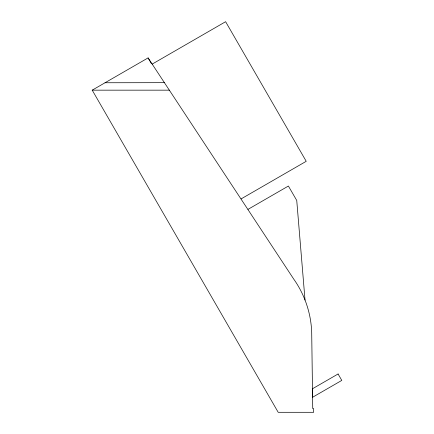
<?xml version="1.0" encoding="UTF-8"?>
<svg xmlns="http://www.w3.org/2000/svg" width="434" height="434" viewBox="0 0 434 434"><rect width="100%" height="100%" fill="white"/><g stroke="black" fill="none" stroke-linecap="round" stroke-linejoin="round"><path stroke-width="0.65" d="M92.214 90.163L148.097 57.901L293.731 279.089C304.782 294.67 311.107 313.505 311.704 332.596L312.74 408.595L313.668 408.595L313.668 412.3L278.199 412.3L92.214 90.163L169.385 90.163M152.188 64.096L225.62 21.7L306.22 161.307L241.114 198.897M247.998 209.362L288.404 186.034L296.742 200.475L305.026 300.057M105.05 82.753L164.437 82.672M148.097 57.901L151.466 63.733M338.081 373.983L312.404 388.81L312.589 397.262L341.786 380.406L338.081 373.983"/></g></svg>
